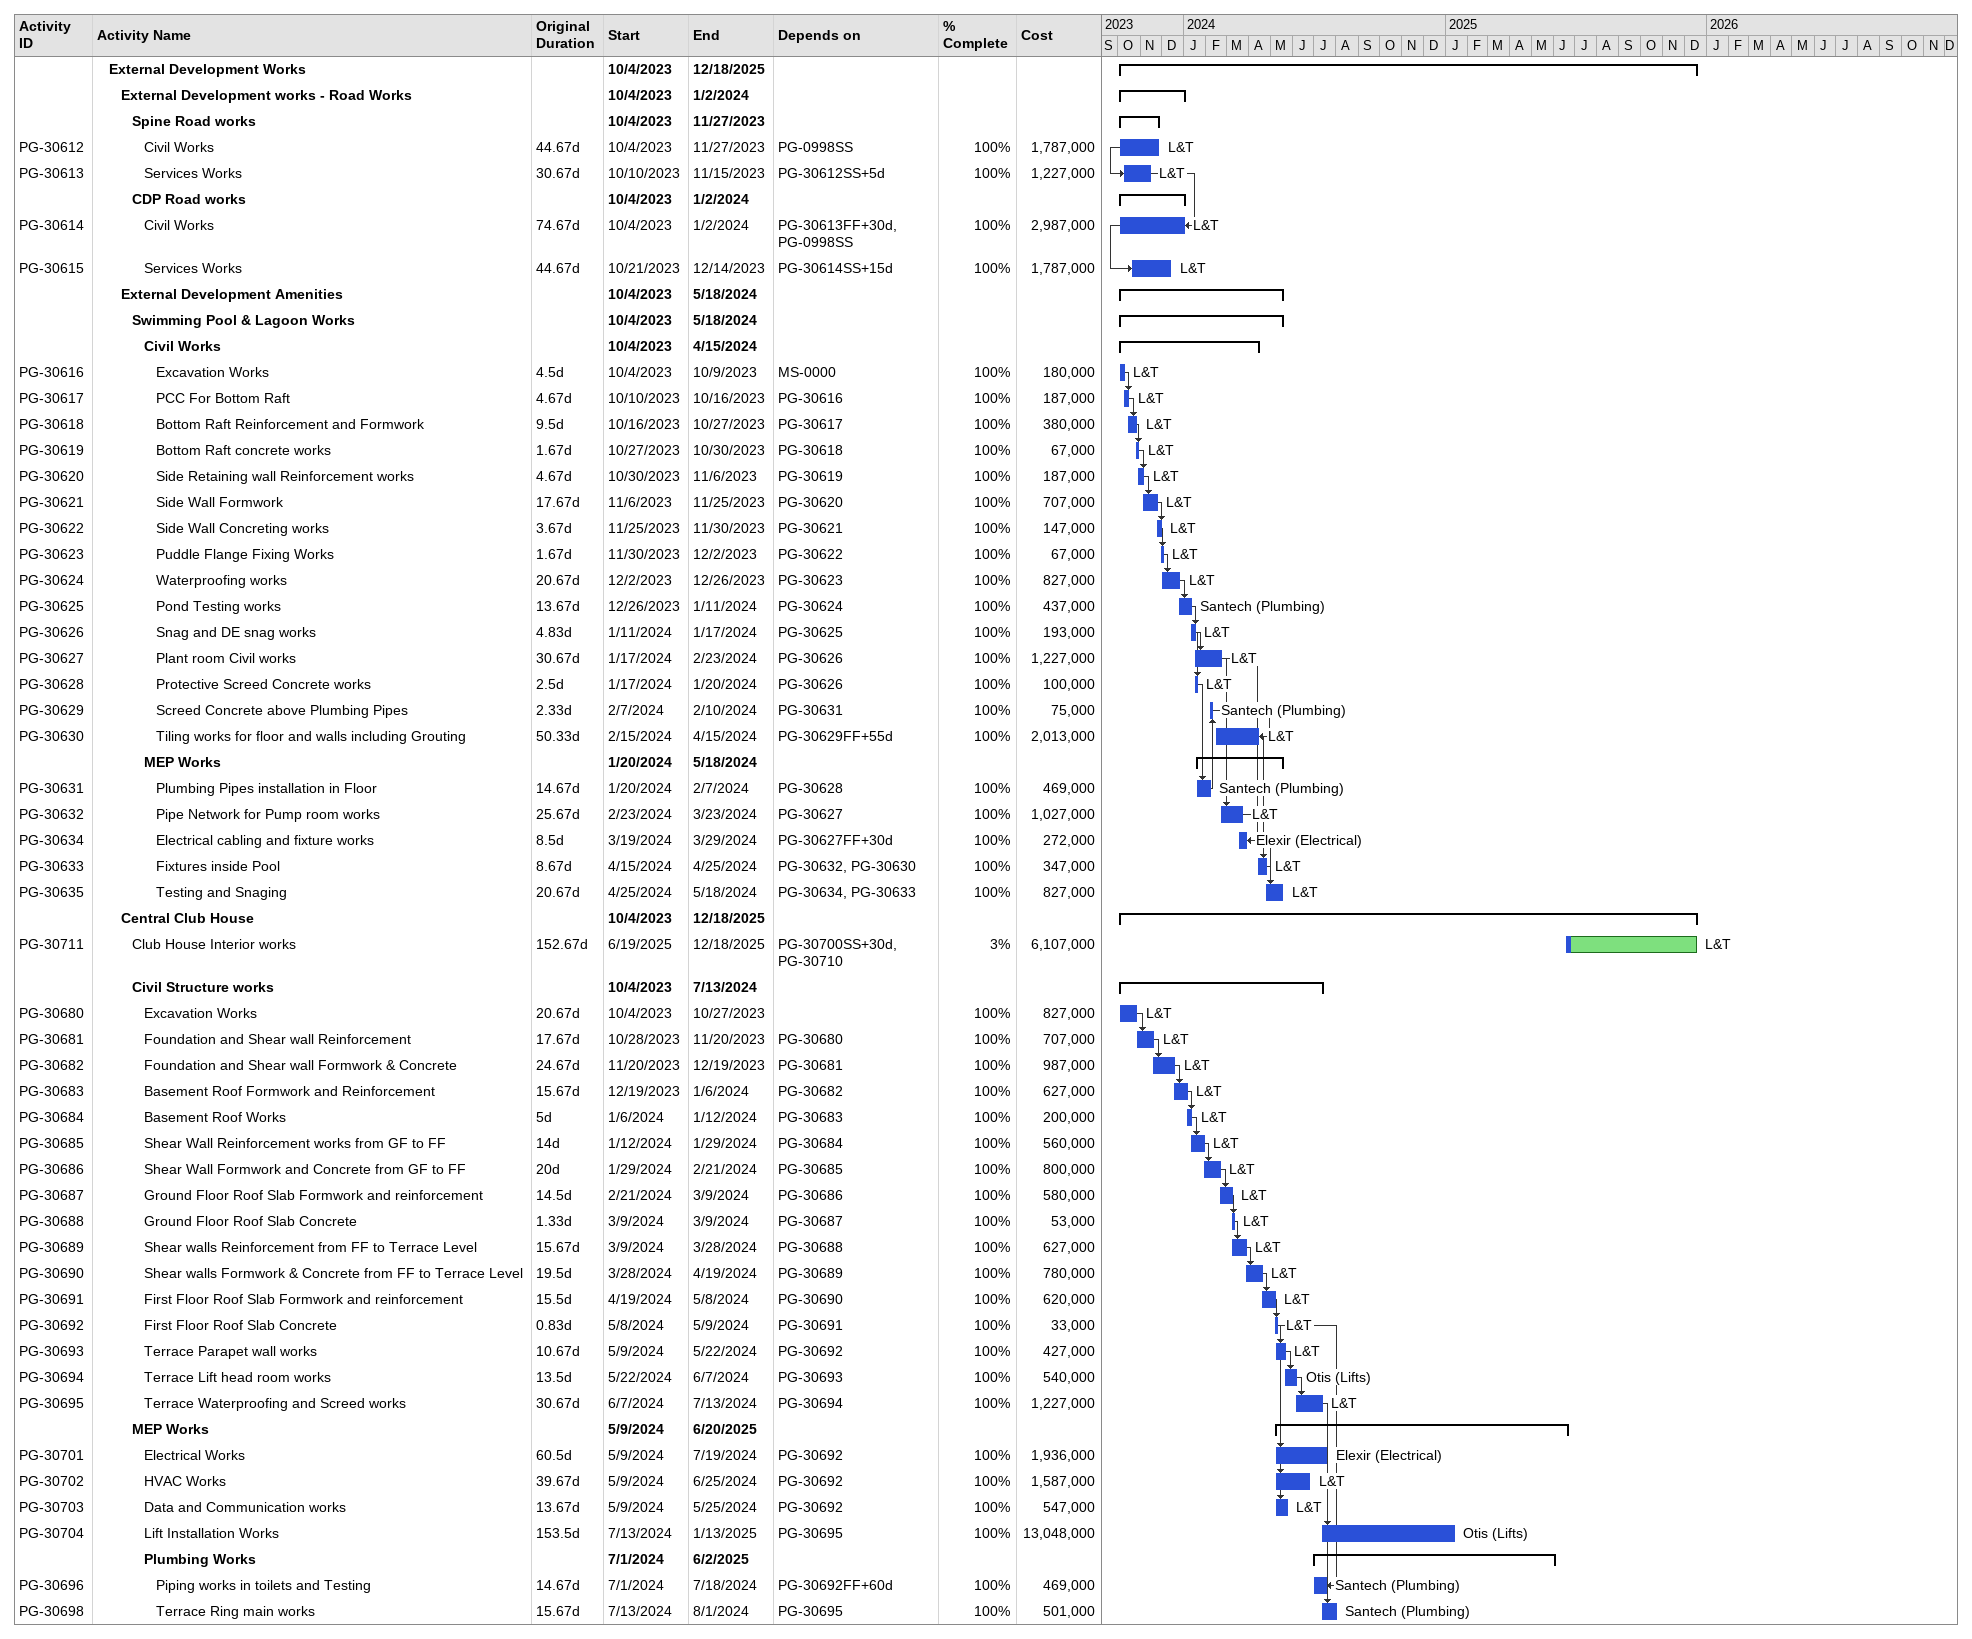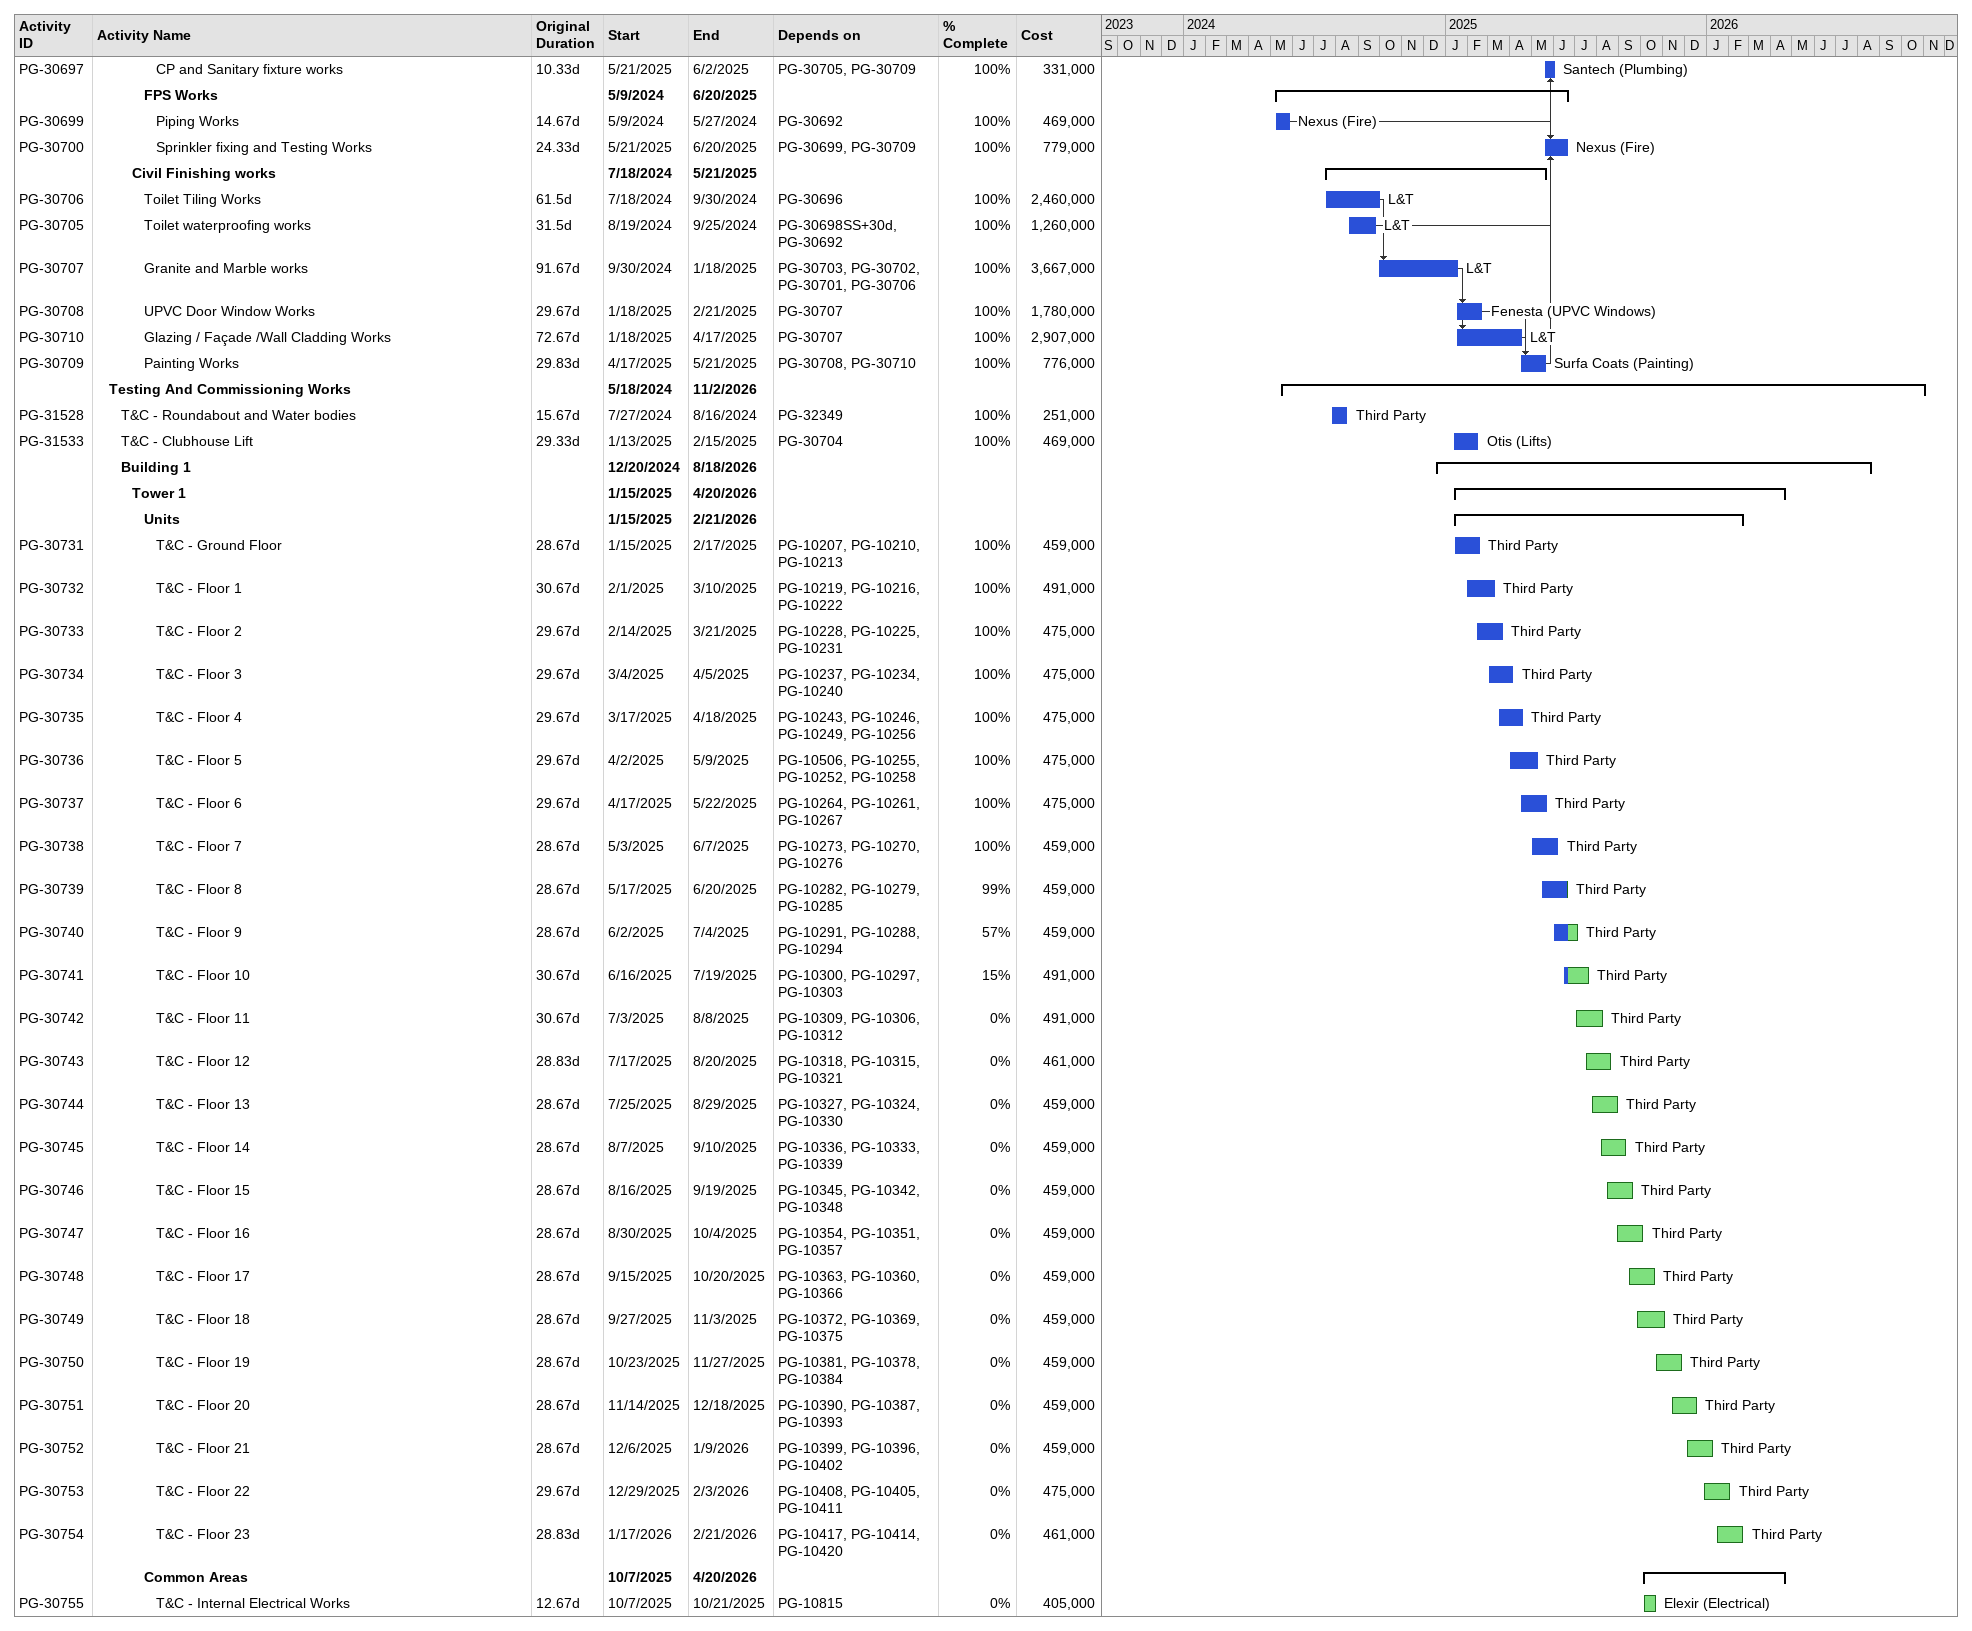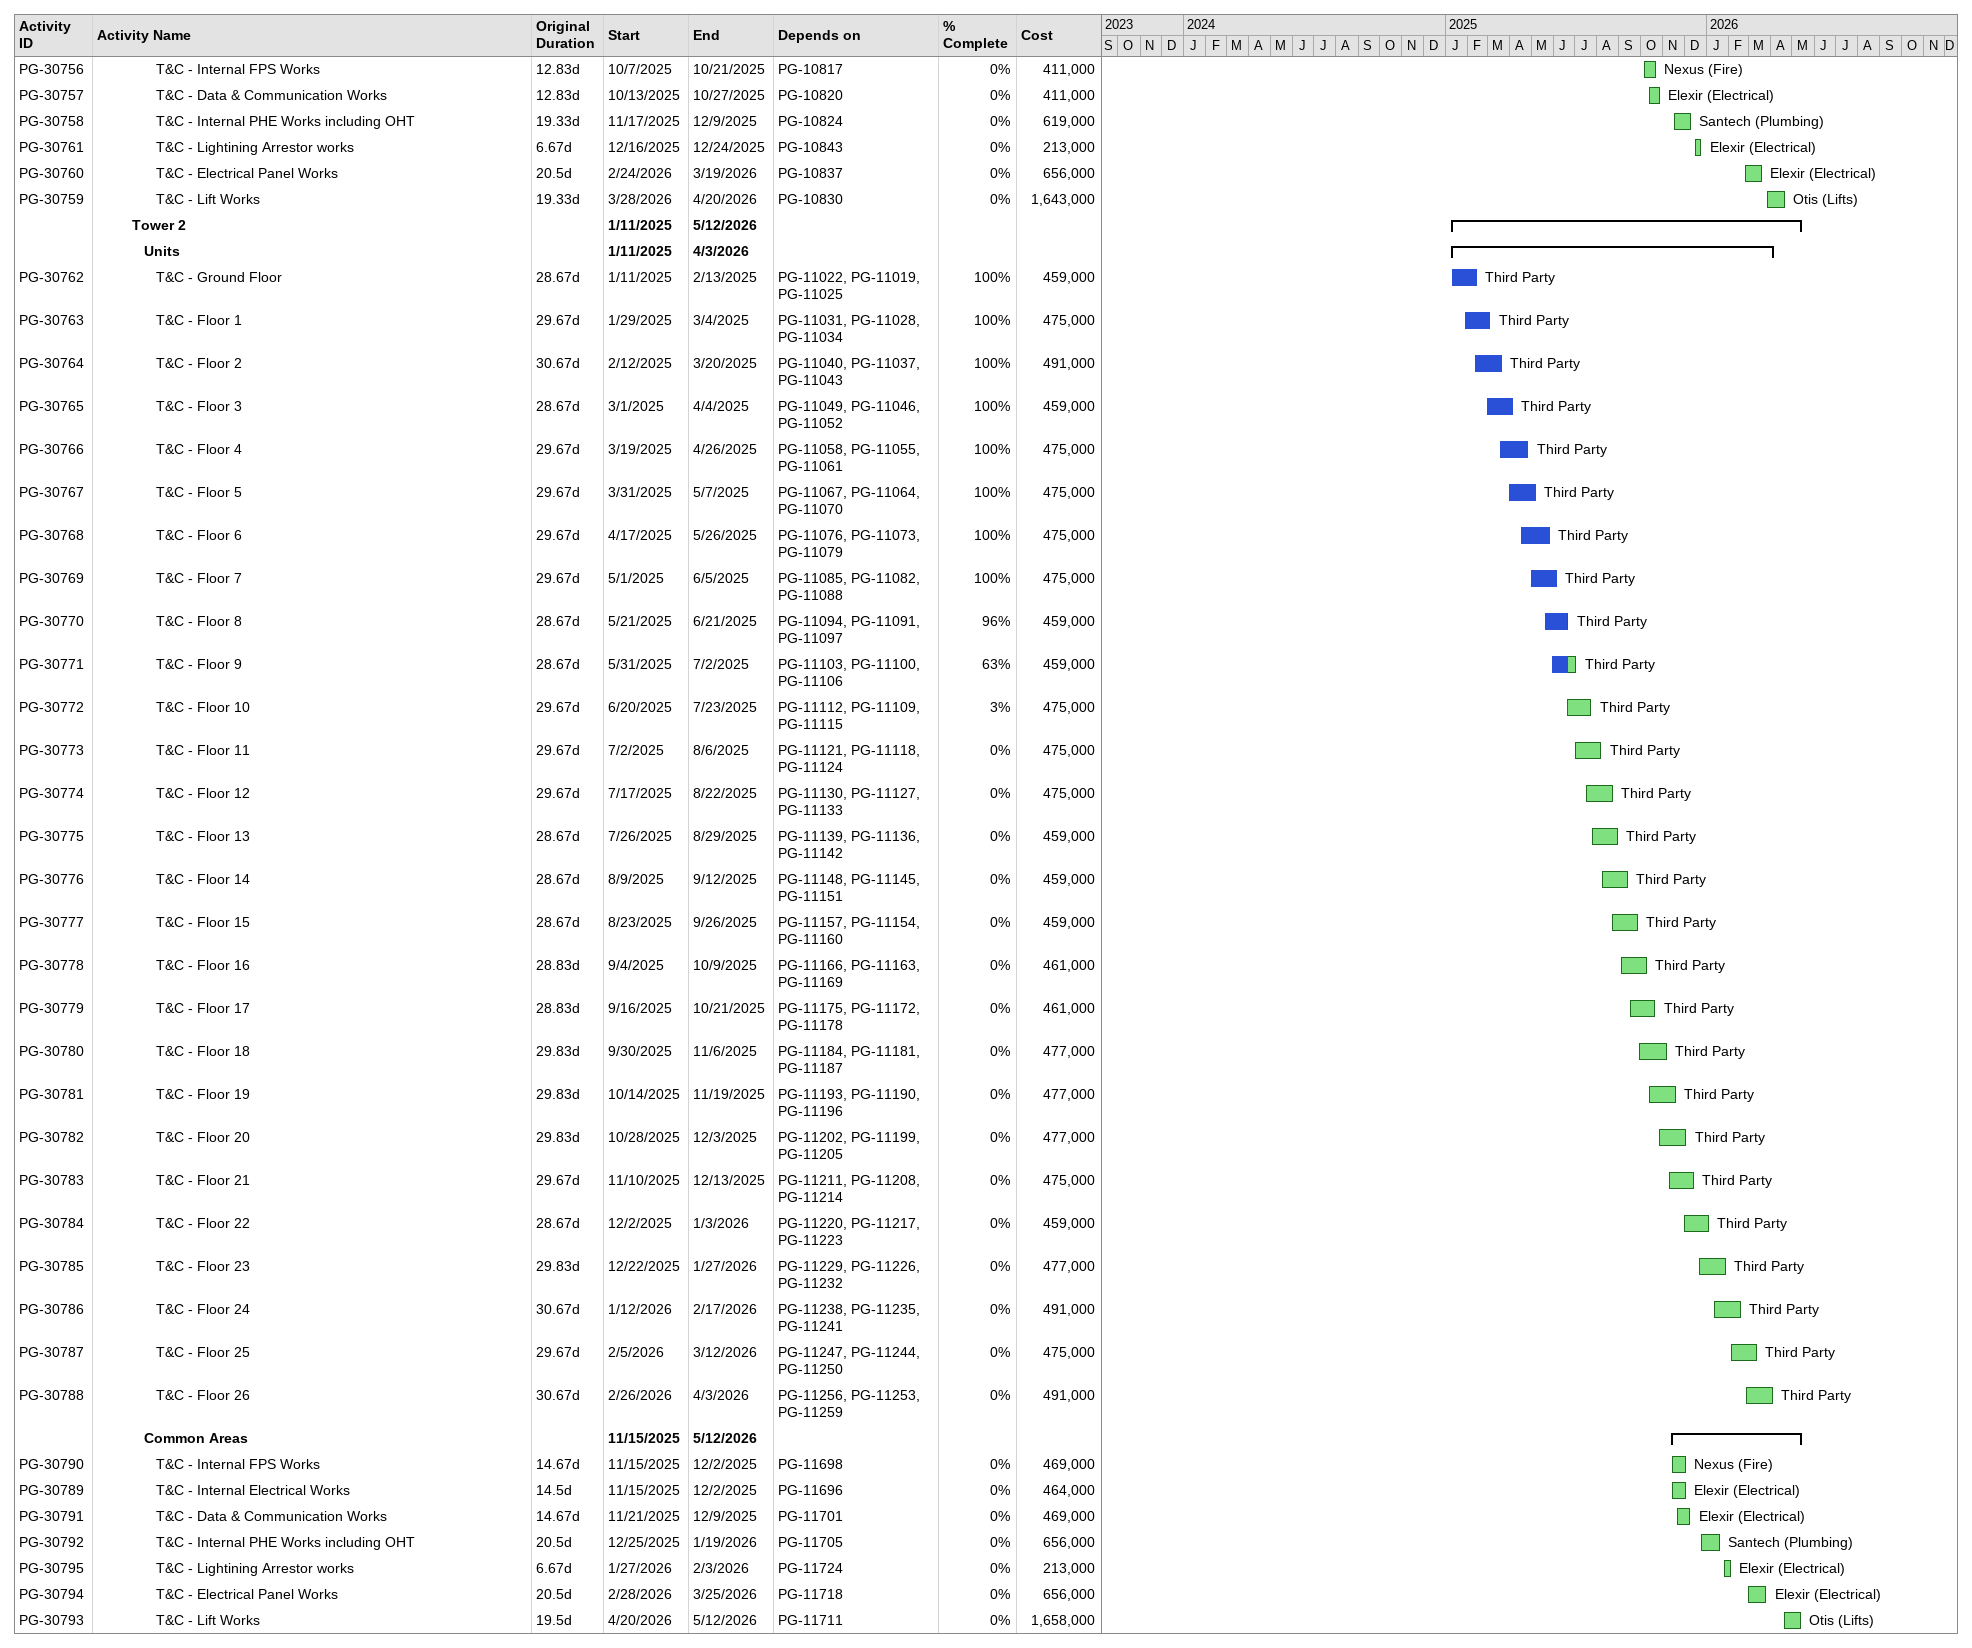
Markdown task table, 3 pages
| ID | Level | Task | Original duration | Start | Finish | Predecessors | Resources | % complete | Cost |
|---|---|---|---|---|---|---|---|---|---|
|  | 2 | **External Development Works** |  | 2023-10-04 | 2025-12-18 |  |  |  |  |
|  | 3 | **External Development works - Road Works** |  | 2023-10-04 | 2024-01-02 |  |  |  |  |
|  | 4 | **Spine Road works** |  | 2023-10-04 | 2023-11-27 |  |  |  |  |
| PG-30612 | 5 | Civil Works | 44.67d | 2023-10-04 | 2023-11-27 | PG-0998SS | L&T | 100 | 1787000 |
| PG-30613 | 5 | Services Works | 30.67d | 2023-10-10 | 2023-11-15 | PG-30612SS+5d | L&T | 100 | 1227000 |
|  | 4 | **CDP Road works** |  | 2023-10-04 | 2024-01-02 |  |  |  |  |
| PG-30614 | 5 | Civil Works | 74.67d | 2023-10-04 | 2024-01-02 | PG-30613FF+30d, PG-0998SS | L&T | 100 | 2987000 |
| PG-30615 | 5 | Services Works | 44.67d | 2023-10-21 | 2023-12-14 | PG-30614SS+15d | L&T | 100 | 1787000 |
|  | 3 | **External Development Amenities** |  | 2023-10-04 | 2024-05-18 |  |  |  |  |
|  | 4 | **Swimming Pool & Lagoon Works** |  | 2023-10-04 | 2024-05-18 |  |  |  |  |
|  | 5 | **Civil Works** |  | 2023-10-04 | 2024-04-15 |  |  |  |  |
| PG-30616 | 6 | Excavation Works | 4.5d | 2023-10-04 | 2023-10-09 | MS-0000 | L&T | 100 | 180000 |
| PG-30617 | 6 | PCC For Bottom Raft | 4.67d | 2023-10-10 | 2023-10-16 | PG-30616 | L&T | 100 | 187000 |
| PG-30618 | 6 | Bottom Raft Reinforcement and Formwork | 9.5d | 2023-10-16 | 2023-10-27 | PG-30617 | L&T | 100 | 380000 |
| PG-30619 | 6 | Bottom Raft concrete works | 1.67d | 2023-10-27 | 2023-10-30 | PG-30618 | L&T | 100 | 67000 |
| PG-30620 | 6 | Side Retaining wall Reinforcement works | 4.67d | 2023-10-30 | 2023-11-06 | PG-30619 | L&T | 100 | 187000 |
| PG-30621 | 6 | Side Wall Formwork | 17.67d | 2023-11-06 | 2023-11-25 | PG-30620 | L&T | 100 | 707000 |
| PG-30622 | 6 | Side Wall Concreting works | 3.67d | 2023-11-25 | 2023-11-30 | PG-30621 | L&T | 100 | 147000 |
| PG-30623 | 6 | Puddle Flange Fixing Works | 1.67d | 2023-11-30 | 2023-12-02 | PG-30622 | L&T | 100 | 67000 |
| PG-30624 | 6 | Waterproofing works | 20.67d | 2023-12-02 | 2023-12-26 | PG-30623 | L&T | 100 | 827000 |
| PG-30625 | 6 | Pond Testing works | 13.67d | 2023-12-26 | 2024-01-11 | PG-30624 | Santech (Plumbing) | 100 | 437000 |
| PG-30626 | 6 | Snag and DE snag works | 4.83d | 2024-01-11 | 2024-01-17 | PG-30625 | L&T | 100 | 193000 |
| PG-30627 | 6 | Plant room Civil works | 30.67d | 2024-01-17 | 2024-02-23 | PG-30626 | L&T | 100 | 1227000 |
| PG-30628 | 6 | Protective Screed Concrete works | 2.5d | 2024-01-17 | 2024-01-20 | PG-30626 | L&T | 100 | 100000 |
| PG-30629 | 6 | Screed Concrete above Plumbing Pipes | 2.33d | 2024-02-07 | 2024-02-10 | PG-30631 | Santech (Plumbing) | 100 | 75000 |
| PG-30630 | 6 | Tiling works for floor and walls including Grouting | 50.33d | 2024-02-15 | 2024-04-15 | PG-30629FF+55d | L&T | 100 | 2013000 |
|  | 5 | **MEP Works** |  | 2024-01-20 | 2024-05-18 |  |  |  |  |
| PG-30631 | 6 | Plumbing Pipes installation in Floor | 14.67d | 2024-01-20 | 2024-02-07 | PG-30628 | Santech (Plumbing) | 100 | 469000 |
| PG-30632 | 6 | Pipe Network for Pump room works | 25.67d | 2024-02-23 | 2024-03-23 | PG-30627 | L&T | 100 | 1027000 |
| PG-30634 | 6 | Electrical cabling and fixture works | 8.5d | 2024-03-19 | 2024-03-29 | PG-30627FF+30d | Elexir (Electrical) | 100 | 272000 |
| PG-30633 | 6 | Fixtures inside Pool | 8.67d | 2024-04-15 | 2024-04-25 | PG-30632, PG-30630 | L&T | 100 | 347000 |
| PG-30635 | 6 | Testing and Snaging | 20.67d | 2024-04-25 | 2024-05-18 | PG-30634, PG-30633 | L&T | 100 | 827000 |
|  | 3 | **Central Club House** |  | 2023-10-04 | 2025-12-18 |  |  |  |  |
| PG-30711 | 4 | Club House Interior works | 152.67d | 2025-06-19 | 2025-12-18 | PG-30700SS+30d, PG-30710 | L&T | 3 | 6107000 |
|  | 4 | **Civil Structure works** |  | 2023-10-04 | 2024-07-13 |  |  |  |  |
| PG-30680 | 5 | Excavation Works | 20.67d | 2023-10-04 | 2023-10-27 |  | L&T | 100 | 827000 |
| PG-30681 | 5 | Foundation and Shear wall Reinforcement | 17.67d | 2023-10-28 | 2023-11-20 | PG-30680 | L&T | 100 | 707000 |
| PG-30682 | 5 | Foundation and Shear wall Formwork & Concrete | 24.67d | 2023-11-20 | 2023-12-19 | PG-30681 | L&T | 100 | 987000 |
| PG-30683 | 5 | Basement Roof Formwork and Reinforcement | 15.67d | 2023-12-19 | 2024-01-06 | PG-30682 | L&T | 100 | 627000 |
| PG-30684 | 5 | Basement Roof Works | 5d | 2024-01-06 | 2024-01-12 | PG-30683 | L&T | 100 | 200000 |
| PG-30685 | 5 | Shear Wall Reinforcement works from GF to FF | 14d | 2024-01-12 | 2024-01-29 | PG-30684 | L&T | 100 | 560000 |
| PG-30686 | 5 | Shear Wall Formwork and Concrete from GF to FF | 20d | 2024-01-29 | 2024-02-21 | PG-30685 | L&T | 100 | 800000 |
| PG-30687 | 5 | Ground Floor Roof Slab Formwork and reinforcement | 14.5d | 2024-02-21 | 2024-03-09 | PG-30686 | L&T | 100 | 580000 |
| PG-30688 | 5 | Ground Floor Roof Slab Concrete | 1.33d | 2024-03-09 | 2024-03-09 | PG-30687 | L&T | 100 | 53000 |
| PG-30689 | 5 | Shear walls Reinforcement from FF to Terrace Level | 15.67d | 2024-03-09 | 2024-03-28 | PG-30688 | L&T | 100 | 627000 |
| PG-30690 | 5 | Shear walls Formwork & Concrete from FF to Terrace Level | 19.5d | 2024-03-28 | 2024-04-19 | PG-30689 | L&T | 100 | 780000 |
| PG-30691 | 5 | First Floor Roof Slab Formwork and reinforcement | 15.5d | 2024-04-19 | 2024-05-08 | PG-30690 | L&T | 100 | 620000 |
| PG-30692 | 5 | First Floor Roof Slab Concrete | 0.83d | 2024-05-08 | 2024-05-09 | PG-30691 | L&T | 100 | 33000 |
| PG-30693 | 5 | Terrace Parapet wall works | 10.67d | 2024-05-09 | 2024-05-22 | PG-30692 | L&T | 100 | 427000 |
| PG-30694 | 5 | Terrace Lift head room works | 13.5d | 2024-05-22 | 2024-06-07 | PG-30693 | Otis (Lifts) | 100 | 540000 |
| PG-30695 | 5 | Terrace Waterproofing and Screed works | 30.67d | 2024-06-07 | 2024-07-13 | PG-30694 | L&T | 100 | 1227000 |
|  | 4 | **MEP Works** |  | 2024-05-09 | 2025-06-20 |  |  |  |  |
| PG-30701 | 5 | Electrical Works | 60.5d | 2024-05-09 | 2024-07-19 | PG-30692 | Elexir (Electrical) | 100 | 1936000 |
| PG-30702 | 5 | HVAC Works | 39.67d | 2024-05-09 | 2024-06-25 | PG-30692 | L&T | 100 | 1587000 |
| PG-30703 | 5 | Data and Communication works | 13.67d | 2024-05-09 | 2024-05-25 | PG-30692 | L&T | 100 | 547000 |
| PG-30704 | 5 | Lift Installation Works | 153.5d | 2024-07-13 | 2025-01-13 | PG-30695 | Otis (Lifts) | 100 | 13048000 |
|  | 5 | **Plumbing Works** |  | 2024-07-01 | 2025-06-02 |  |  |  |  |
| PG-30696 | 6 | Piping works in toilets and Testing | 14.67d | 2024-07-01 | 2024-07-18 | PG-30692FF+60d | Santech (Plumbing) | 100 | 469000 |
| PG-30698 | 6 | Terrace Ring main works | 15.67d | 2024-07-13 | 2024-08-01 | PG-30695 | Santech (Plumbing) | 100 | 501000 |
| PG-30697 | 6 | CP and Sanitary fixture works | 10.33d | 2025-05-21 | 2025-06-02 | PG-30705, PG-30709 | Santech (Plumbing) | 100 | 331000 |
|  | 5 | **FPS Works** |  | 2024-05-09 | 2025-06-20 |  |  |  |  |
| PG-30699 | 6 | Piping Works | 14.67d | 2024-05-09 | 2024-05-27 | PG-30692 | Nexus (Fire) | 100 | 469000 |
| PG-30700 | 6 | Sprinkler fixing and Testing Works | 24.33d | 2025-05-21 | 2025-06-20 | PG-30699, PG-30709 | Nexus (Fire) | 100 | 779000 |
|  | 4 | **Civil Finishing works** |  | 2024-07-18 | 2025-05-21 |  |  |  |  |
| PG-30706 | 5 | Toilet Tiling Works | 61.5d | 2024-07-18 | 2024-09-30 | PG-30696 | L&T | 100 | 2460000 |
| PG-30705 | 5 | Toilet waterproofing works | 31.5d | 2024-08-19 | 2024-09-25 | PG-30698SS+30d, PG-30692 | L&T | 100 | 1260000 |
| PG-30707 | 5 | Granite and Marble works | 91.67d | 2024-09-30 | 2025-01-18 | PG-30703, PG-30702, PG-30701, PG-30706 | L&T | 100 | 3667000 |
| PG-30708 | 5 | UPVC Door Window Works | 29.67d | 2025-01-18 | 2025-02-21 | PG-30707 | Fenesta (UPVC Windows) | 100 | 1780000 |
| PG-30710 | 5 | Glazing / Façade /Wall Cladding Works | 72.67d | 2025-01-18 | 2025-04-17 | PG-30707 | L&T | 100 | 2907000 |
| PG-30709 | 5 | Painting Works | 29.83d | 2025-04-17 | 2025-05-21 | PG-30708, PG-30710 | Surfa Coats (Painting) | 100 | 776000 |
|  | 2 | **Testing And Commissioning Works** |  | 2024-05-18 | 2026-11-02 |  |  |  |  |
| PG-31528 | 3 | T&C - Roundabout and Water bodies | 15.67d | 2024-07-27 | 2024-08-16 | PG-32349 | Third Party | 100 | 251000 |
| PG-31533 | 3 | T&C - Clubhouse Lift | 29.33d | 2025-01-13 | 2025-02-15 | PG-30704 | Otis (Lifts) | 100 | 469000 |
|  | 3 | **Building 1** |  | 2024-12-20 | 2026-08-18 |  |  |  |  |
|  | 4 | **Tower 1** |  | 2025-01-15 | 2026-04-20 |  |  |  |  |
|  | 5 | **Units** |  | 2025-01-15 | 2026-02-21 |  |  |  |  |
| PG-30731 | 6 | T&C - Ground Floor | 28.67d | 2025-01-15 | 2025-02-17 | PG-10207, PG-10210, PG-10213 | Third Party | 100 | 459000 |
| PG-30732 | 6 | T&C - Floor 1 | 30.67d | 2025-02-01 | 2025-03-10 | PG-10219, PG-10216, PG-10222 | Third Party | 100 | 491000 |
| PG-30733 | 6 | T&C - Floor 2 | 29.67d | 2025-02-14 | 2025-03-21 | PG-10228, PG-10225, PG-10231 | Third Party | 100 | 475000 |
| PG-30734 | 6 | T&C - Floor 3 | 29.67d | 2025-03-04 | 2025-04-05 | PG-10237, PG-10234, PG-10240 | Third Party | 100 | 475000 |
| PG-30735 | 6 | T&C - Floor 4 | 29.67d | 2025-03-17 | 2025-04-18 | PG-10243, PG-10246, PG-10249, PG-10256 | Third Party | 100 | 475000 |
| PG-30736 | 6 | T&C - Floor 5 | 29.67d | 2025-04-02 | 2025-05-09 | PG-10506, PG-10255, PG-10252, PG-10258 | Third Party | 100 | 475000 |
| PG-30737 | 6 | T&C - Floor 6 | 29.67d | 2025-04-17 | 2025-05-22 | PG-10264, PG-10261, PG-10267 | Third Party | 100 | 475000 |
| PG-30738 | 6 | T&C - Floor 7 | 28.67d | 2025-05-03 | 2025-06-07 | PG-10273, PG-10270, PG-10276 | Third Party | 100 | 459000 |
| PG-30739 | 6 | T&C - Floor 8 | 28.67d | 2025-05-17 | 2025-06-20 | PG-10282, PG-10279, PG-10285 | Third Party | 99 | 459000 |
| PG-30740 | 6 | T&C - Floor 9 | 28.67d | 2025-06-02 | 2025-07-04 | PG-10291, PG-10288, PG-10294 | Third Party | 57 | 459000 |
| PG-30741 | 6 | T&C - Floor 10 | 30.67d | 2025-06-16 | 2025-07-19 | PG-10300, PG-10297, PG-10303 | Third Party | 15 | 491000 |
| PG-30742 | 6 | T&C - Floor 11 | 30.67d | 2025-07-03 | 2025-08-08 | PG-10309, PG-10306, PG-10312 | Third Party | 0 | 491000 |
| PG-30743 | 6 | T&C - Floor 12 | 28.83d | 2025-07-17 | 2025-08-20 | PG-10318, PG-10315, PG-10321 | Third Party | 0 | 461000 |
| PG-30744 | 6 | T&C - Floor 13 | 28.67d | 2025-07-25 | 2025-08-29 | PG-10327, PG-10324, PG-10330 | Third Party | 0 | 459000 |
| PG-30745 | 6 | T&C - Floor 14 | 28.67d | 2025-08-07 | 2025-09-10 | PG-10336, PG-10333, PG-10339 | Third Party | 0 | 459000 |
| PG-30746 | 6 | T&C - Floor 15 | 28.67d | 2025-08-16 | 2025-09-19 | PG-10345, PG-10342, PG-10348 | Third Party | 0 | 459000 |
| PG-30747 | 6 | T&C - Floor 16 | 28.67d | 2025-08-30 | 2025-10-04 | PG-10354, PG-10351, PG-10357 | Third Party | 0 | 459000 |
| PG-30748 | 6 | T&C - Floor 17 | 28.67d | 2025-09-15 | 2025-10-20 | PG-10363, PG-10360, PG-10366 | Third Party | 0 | 459000 |
| PG-30749 | 6 | T&C - Floor 18 | 28.67d | 2025-09-27 | 2025-11-03 | PG-10372, PG-10369, PG-10375 | Third Party | 0 | 459000 |
| PG-30750 | 6 | T&C - Floor 19 | 28.67d | 2025-10-23 | 2025-11-27 | PG-10381, PG-10378, PG-10384 | Third Party | 0 | 459000 |
| PG-30751 | 6 | T&C - Floor 20 | 28.67d | 2025-11-14 | 2025-12-18 | PG-10390, PG-10387, PG-10393 | Third Party | 0 | 459000 |
| PG-30752 | 6 | T&C - Floor 21 | 28.67d | 2025-12-06 | 2026-01-09 | PG-10399, PG-10396, PG-10402 | Third Party | 0 | 459000 |
| PG-30753 | 6 | T&C - Floor 22 | 29.67d | 2025-12-29 | 2026-02-03 | PG-10408, PG-10405, PG-10411 | Third Party | 0 | 475000 |
| PG-30754 | 6 | T&C - Floor 23 | 28.83d | 2026-01-17 | 2026-02-21 | PG-10417, PG-10414, PG-10420 | Third Party | 0 | 461000 |
|  | 5 | **Common Areas** |  | 2025-10-07 | 2026-04-20 |  |  |  |  |
| PG-30755 | 6 | T&C - Internal Electrical Works | 12.67d | 2025-10-07 | 2025-10-21 | PG-10815 | Elexir (Electrical) | 0 | 405000 |
| PG-30756 | 6 | T&C - Internal FPS Works | 12.83d | 2025-10-07 | 2025-10-21 | PG-10817 | Nexus (Fire) | 0 | 411000 |
| PG-30757 | 6 | T&C - Data & Communication Works | 12.83d | 2025-10-13 | 2025-10-27 | PG-10820 | Elexir (Electrical) | 0 | 411000 |
| PG-30758 | 6 | T&C - Internal PHE Works including OHT | 19.33d | 2025-11-17 | 2025-12-09 | PG-10824 | Santech (Plumbing) | 0 | 619000 |
| PG-30761 | 6 | T&C - Lightining Arrestor works | 6.67d | 2025-12-16 | 2025-12-24 | PG-10843 | Elexir (Electrical) | 0 | 213000 |
| PG-30760 | 6 | T&C - Electrical Panel Works | 20.5d | 2026-02-24 | 2026-03-19 | PG-10837 | Elexir (Electrical) | 0 | 656000 |
| PG-30759 | 6 | T&C - Lift Works | 19.33d | 2026-03-28 | 2026-04-20 | PG-10830 | Otis (Lifts) | 0 | 1643000 |
|  | 4 | **Tower 2** |  | 2025-01-11 | 2026-05-12 |  |  |  |  |
|  | 5 | **Units** |  | 2025-01-11 | 2026-04-03 |  |  |  |  |
| PG-30762 | 6 | T&C - Ground Floor | 28.67d | 2025-01-11 | 2025-02-13 | PG-11022, PG-11019, PG-11025 | Third Party | 100 | 459000 |
| PG-30763 | 6 | T&C - Floor 1 | 29.67d | 2025-01-29 | 2025-03-04 | PG-11031, PG-11028, PG-11034 | Third Party | 100 | 475000 |
| PG-30764 | 6 | T&C - Floor 2 | 30.67d | 2025-02-12 | 2025-03-20 | PG-11040, PG-11037, PG-11043 | Third Party | 100 | 491000 |
| PG-30765 | 6 | T&C - Floor 3 | 28.67d | 2025-03-01 | 2025-04-04 | PG-11049, PG-11046, PG-11052 | Third Party | 100 | 459000 |
| PG-30766 | 6 | T&C - Floor 4 | 29.67d | 2025-03-19 | 2025-04-26 | PG-11058, PG-11055, PG-11061 | Third Party | 100 | 475000 |
| PG-30767 | 6 | T&C - Floor 5 | 29.67d | 2025-03-31 | 2025-05-07 | PG-11067, PG-11064, PG-11070 | Third Party | 100 | 475000 |
| PG-30768 | 6 | T&C - Floor 6 | 29.67d | 2025-04-17 | 2025-05-26 | PG-11076, PG-11073, PG-11079 | Third Party | 100 | 475000 |
| PG-30769 | 6 | T&C - Floor 7 | 29.67d | 2025-05-01 | 2025-06-05 | PG-11085, PG-11082, PG-11088 | Third Party | 100 | 475000 |
| PG-30770 | 6 | T&C - Floor 8 | 28.67d | 2025-05-21 | 2025-06-21 | PG-11094, PG-11091, PG-11097 | Third Party | 96 | 459000 |
| PG-30771 | 6 | T&C - Floor 9 | 28.67d | 2025-05-31 | 2025-07-02 | PG-11103, PG-11100, PG-11106 | Third Party | 63 | 459000 |
| PG-30772 | 6 | T&C - Floor 10 | 29.67d | 2025-06-20 | 2025-07-23 | PG-11112, PG-11109, PG-11115 | Third Party | 3 | 475000 |
| PG-30773 | 6 | T&C - Floor 11 | 29.67d | 2025-07-02 | 2025-08-06 | PG-11121, PG-11118, PG-11124 | Third Party | 0 | 475000 |
| PG-30774 | 6 | T&C - Floor 12 | 29.67d | 2025-07-17 | 2025-08-22 | PG-11130, PG-11127, PG-11133 | Third Party | 0 | 475000 |
| PG-30775 | 6 | T&C - Floor 13 | 28.67d | 2025-07-26 | 2025-08-29 | PG-11139, PG-11136, PG-11142 | Third Party | 0 | 459000 |
| PG-30776 | 6 | T&C - Floor 14 | 28.67d | 2025-08-09 | 2025-09-12 | PG-11148, PG-11145, PG-11151 | Third Party | 0 | 459000 |
| PG-30777 | 6 | T&C - Floor 15 | 28.67d | 2025-08-23 | 2025-09-26 | PG-11157, PG-11154, PG-11160 | Third Party | 0 | 459000 |
| PG-30778 | 6 | T&C - Floor 16 | 28.83d | 2025-09-04 | 2025-10-09 | PG-11166, PG-11163, PG-11169 | Third Party | 0 | 461000 |
| PG-30779 | 6 | T&C - Floor 17 | 28.83d | 2025-09-16 | 2025-10-21 | PG-11175, PG-11172, PG-11178 | Third Party | 0 | 461000 |
| PG-30780 | 6 | T&C - Floor 18 | 29.83d | 2025-09-30 | 2025-11-06 | PG-11184, PG-11181, PG-11187 | Third Party | 0 | 477000 |
| PG-30781 | 6 | T&C - Floor 19 | 29.83d | 2025-10-14 | 2025-11-19 | PG-11193, PG-11190, PG-11196 | Third Party | 0 | 477000 |
| PG-30782 | 6 | T&C - Floor 20 | 29.83d | 2025-10-28 | 2025-12-03 | PG-11202, PG-11199, PG-11205 | Third Party | 0 | 477000 |
| PG-30783 | 6 | T&C - Floor 21 | 29.67d | 2025-11-10 | 2025-12-13 | PG-11211, PG-11208, PG-11214 | Third Party | 0 | 475000 |
| PG-30784 | 6 | T&C - Floor 22 | 28.67d | 2025-12-02 | 2026-01-03 | PG-11220, PG-11217, PG-11223 | Third Party | 0 | 459000 |
| PG-30785 | 6 | T&C - Floor 23 | 29.83d | 2025-12-22 | 2026-01-27 | PG-11229, PG-11226, PG-11232 | Third Party | 0 | 477000 |
| PG-30786 | 6 | T&C - Floor 24 | 30.67d | 2026-01-12 | 2026-02-17 | PG-11238, PG-11235, PG-11241 | Third Party | 0 | 491000 |
| PG-30787 | 6 | T&C - Floor 25 | 29.67d | 2026-02-05 | 2026-03-12 | PG-11247, PG-11244, PG-11250 | Third Party | 0 | 475000 |
| PG-30788 | 6 | T&C - Floor 26 | 30.67d | 2026-02-26 | 2026-04-03 | PG-11256, PG-11253, PG-11259 | Third Party | 0 | 491000 |
|  | 5 | **Common Areas** |  | 2025-11-15 | 2026-05-12 |  |  |  |  |
| PG-30790 | 6 | T&C - Internal FPS Works | 14.67d | 2025-11-15 | 2025-12-02 | PG-11698 | Nexus (Fire) | 0 | 469000 |
| PG-30789 | 6 | T&C - Internal Electrical Works | 14.5d | 2025-11-15 | 2025-12-02 | PG-11696 | Elexir (Electrical) | 0 | 464000 |
| PG-30791 | 6 | T&C - Data & Communication Works | 14.67d | 2025-11-21 | 2025-12-09 | PG-11701 | Elexir (Electrical) | 0 | 469000 |
| PG-30792 | 6 | T&C - Internal PHE Works including OHT | 20.5d | 2025-12-25 | 2026-01-19 | PG-11705 | Santech (Plumbing) | 0 | 656000 |
| PG-30795 | 6 | T&C - Lightining Arrestor works | 6.67d | 2026-01-27 | 2026-02-03 | PG-11724 | Elexir (Electrical) | 0 | 213000 |
| PG-30794 | 6 | T&C - Electrical Panel Works | 20.5d | 2026-02-28 | 2026-03-25 | PG-11718 | Elexir (Electrical) | 0 | 656000 |
| PG-30793 | 6 | T&C - Lift Works | 19.5d | 2026-04-20 | 2026-05-12 | PG-11711 | Otis (Lifts) | 0 | 1658000 |
